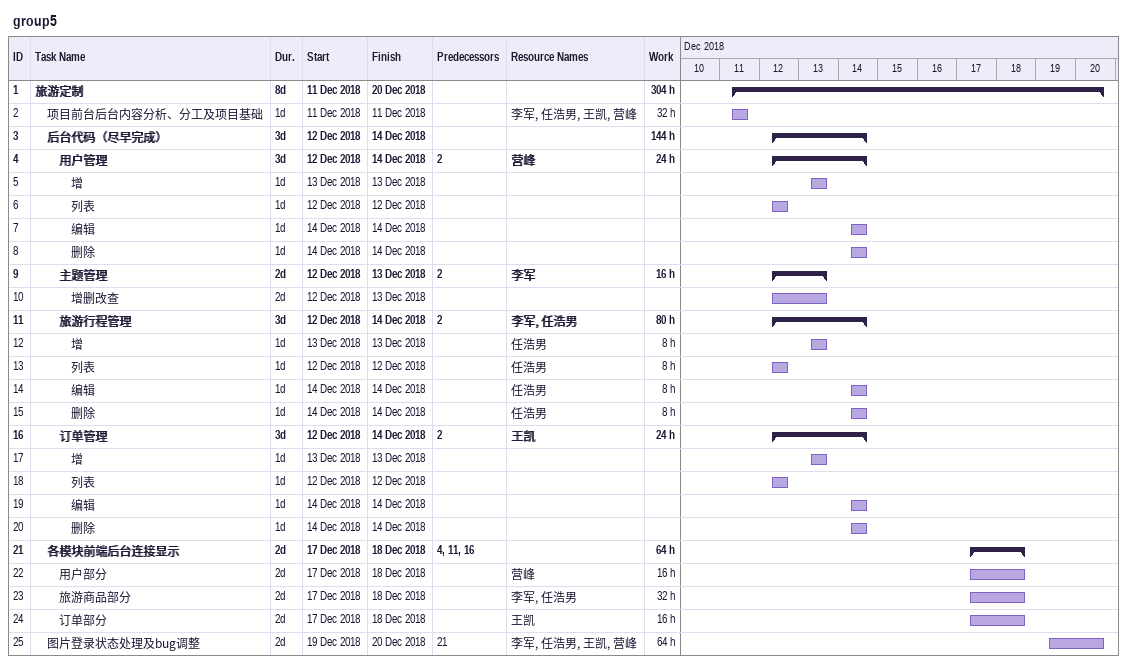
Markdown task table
group5

| ID | Level | Task | Duration | Start | Finish | Predecessors | Resources | Work (h) |
|---|---|---|---|---|---|---|---|---|
| 1 | 1 | **旅游定制** | 8d | 2018-12-11 | 2018-12-20 |  |  | 304 |
| 2 | 2 | 项目前台后台内容分析、分工及项目基础 | 1d | 2018-12-11 | 2018-12-11 |  | 李军, 任浩男, 王凯, 营峰 | 32 |
| 3 | 2 | **后台代码（尽早完成）** | 3d | 2018-12-12 | 2018-12-14 |  |  | 144 |
| 4 | 3 | **用户管理** | 3d | 2018-12-12 | 2018-12-14 | 2 | 营峰 | 24 |
| 5 | 4 | 增 | 1d | 2018-12-13 | 2018-12-13 |  |  |  |
| 6 | 4 | 列表 | 1d | 2018-12-12 | 2018-12-12 |  |  |  |
| 7 | 4 | 编辑 | 1d | 2018-12-14 | 2018-12-14 |  |  |  |
| 8 | 4 | 删除 | 1d | 2018-12-14 | 2018-12-14 |  |  |  |
| 9 | 3 | **主题管理** | 2d | 2018-12-12 | 2018-12-13 | 2 | 李军 | 16 |
| 10 | 4 | 增删改查 | 2d | 2018-12-12 | 2018-12-13 |  |  |  |
| 11 | 3 | **旅游行程管理** | 3d | 2018-12-12 | 2018-12-14 | 2 | 李军, 任浩男 | 80 |
| 12 | 4 | 增 | 1d | 2018-12-13 | 2018-12-13 |  | 任浩男 | 8 |
| 13 | 4 | 列表 | 1d | 2018-12-12 | 2018-12-12 |  | 任浩男 | 8 |
| 14 | 4 | 编辑 | 1d | 2018-12-14 | 2018-12-14 |  | 任浩男 | 8 |
| 15 | 4 | 删除 | 1d | 2018-12-14 | 2018-12-14 |  | 任浩男 | 8 |
| 16 | 3 | **订单管理** | 3d | 2018-12-12 | 2018-12-14 | 2 | 王凯 | 24 |
| 17 | 4 | 增 | 1d | 2018-12-13 | 2018-12-13 |  |  |  |
| 18 | 4 | 列表 | 1d | 2018-12-12 | 2018-12-12 |  |  |  |
| 19 | 4 | 编辑 | 1d | 2018-12-14 | 2018-12-14 |  |  |  |
| 20 | 4 | 删除 | 1d | 2018-12-14 | 2018-12-14 |  |  |  |
| 21 | 2 | **各模块前端后台连接显示** | 2d | 2018-12-17 | 2018-12-18 | 4, 11, 16 |  | 64 |
| 22 | 3 | 用户部分 | 2d | 2018-12-17 | 2018-12-18 |  | 营峰 | 16 |
| 23 | 3 | 旅游商品部分 | 2d | 2018-12-17 | 2018-12-18 |  | 李军, 任浩男 | 32 |
| 24 | 3 | 订单部分 | 2d | 2018-12-17 | 2018-12-18 |  | 王凯 | 16 |
| 25 | 2 | 图片登录状态处理及bug调整 | 2d | 2018-12-19 | 2018-12-20 | 21 | 李军, 任浩男, 王凯, 营峰 | 64 |
